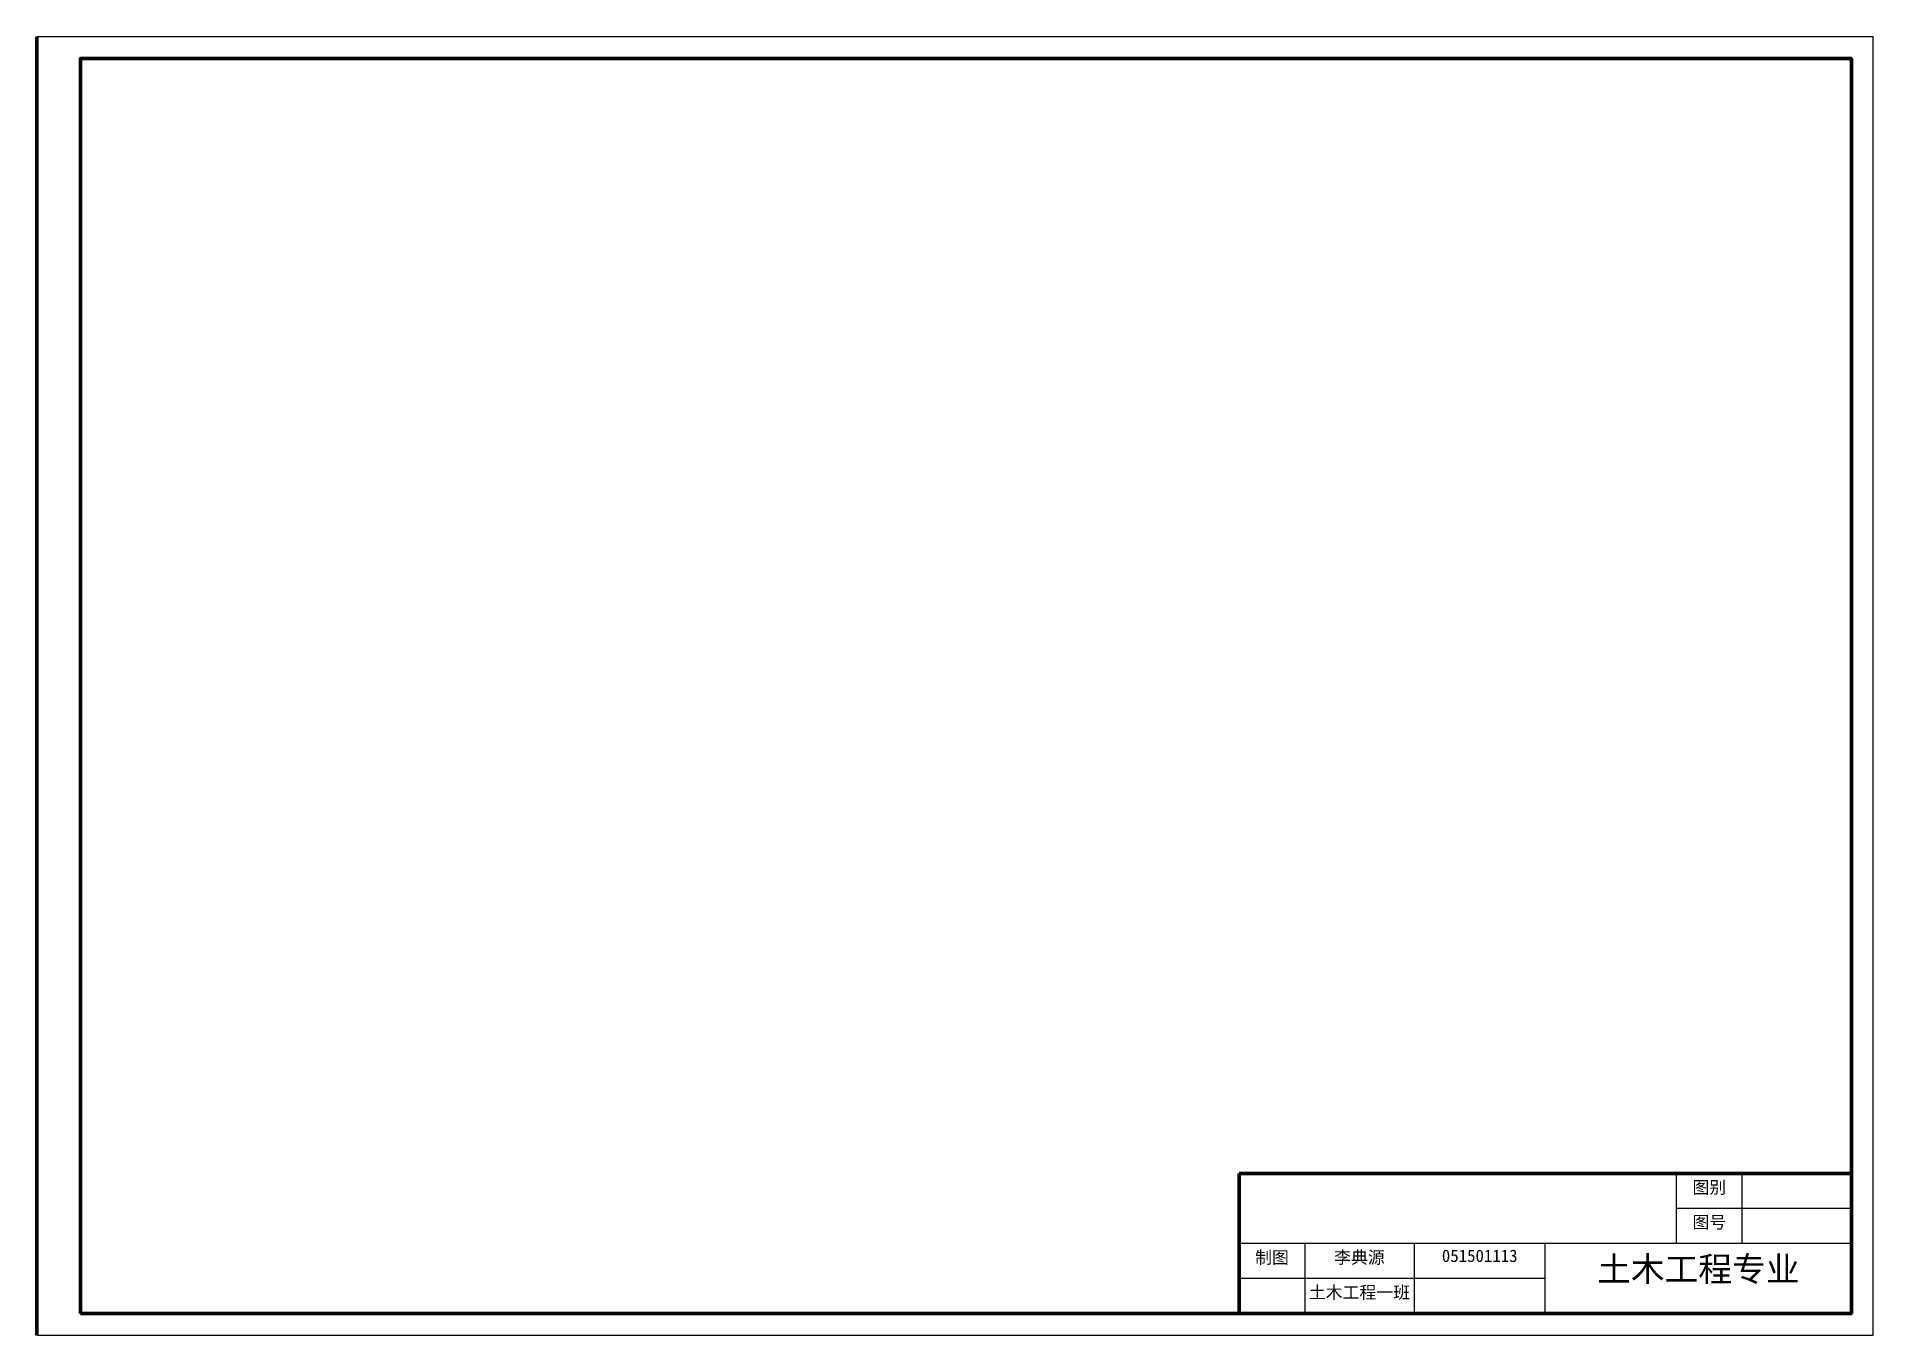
# Model space of a CAD drawing. Header units: millimetres. Extents: x 285 to 878, y 75 to 495.
import ezdxf

# ---------------------------------------------------------------- set-up
doc = ezdxf.new("R2010")
doc.units = ezdxf.units.MM
doc.layers.add('frame', color=7, linetype='Continuous')
doc.styles.add('FS', font='simfang.ttf')

msp = doc.modelspace()

# ---------------------------------------------------------------- linework, layer by layer
at = {"layer": 'frame'}
for p, q in [((878.49, 494.67), (284.55, 494.67)), ((878.49, 74.67), (878.49, 494.67)), ((814.85, 104.36), (814.85, 126.99)), ((836.06, 104.36), (836.06, 126.99)), ((871.42, 126.99), (871.42, 81.74)), ((836.06, 115.68), (814.85, 115.68)), ((871.42, 115.68), (836.06, 115.68)), ((871.42, 104.36), (673.44, 104.36)), ((694.65, 104.36), (694.65, 81.74)), ((730, 104.36), (730, 81.74)), ((772.43, 81.74), (772.43, 104.36)), ((772.43, 93.05), (673.44, 93.05)), ((871.42, 81.74), (673.44, 81.74)), ((284.55, 74.67), (878.49, 74.67))]:
    msp.add_line(p, q, dxfattribs=at)
at = {"layer": 'frame', "lineweight": 100}
for p, q in [((284.55, 74.67), (284.55, 494.67)), ((673.44, 81.74), (673.44, 126.99)), ((673.44, 126.99), (871.42, 126.99))]:
    msp.add_line(p, q, dxfattribs=at)
msp.add_lwpolyline([(298.69, 81.74), (871.42, 81.74), (871.42, 487.6), (298.69, 487.6)], close=True, dxfattribs=at)

# ---------------------------------------------------------------- texts
at = {"layer": 'frame', "attachment_point": 5, "style": 'FS'}
for s, width, insert, char_height in [('图别', 21.2121, (825.46, 122.28), 4), ('图号', 21.2121, (825.46, 111.04), 4), ('制图', 21.2121, (684.04, 99.63), 4), ('李典源', 35.3535, (712.32, 99.64), 4), ('051501113', 42.4242, (751.21, 100.34), 4), ('土木工程专业', 98.9899, (821.92, 95.64), 8), ('土木工程一班', 35.3535, (712.32, 88.33), 4)]:
    msp.add_mtext_dynamic_manual_height_columns(s, width=width, gutter_width=12.5, heights=[0], dxfattribs=dict(at, insert=insert, char_height=char_height))

doc.saveas('drawing.dxf')
